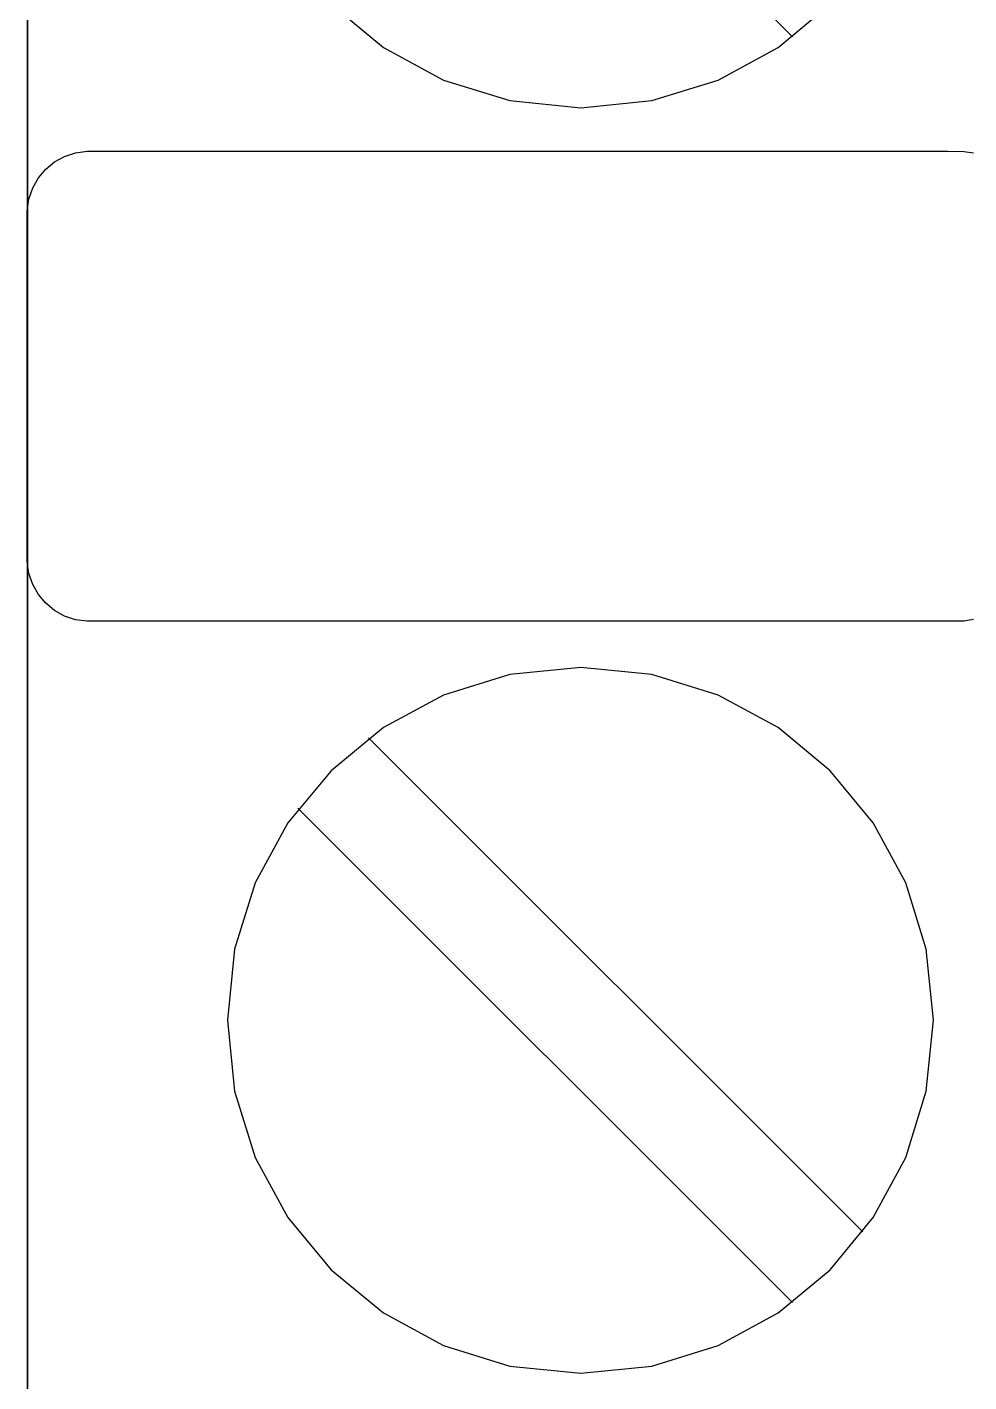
# Model space of a CAD drawing. Extents: x 1 to 47.7, y 0.2 to 35.
# Drawn here: x 36.708 to 37.154, y 5.963 to 6.606 of the extents above; entities that cross this region are included whole.
import ezdxf

# ---------------------------------------------------------------- set-up
doc = ezdxf.new("R2010")
doc.units = 0
doc.header["$MEASUREMENT"] = 0
for name, color, linetype in [('7_1__EMPTY_IO_BOARD_POSITI', 7, 'CONTINUOUS'), ('7_2___8__INDEPENDENT_INPUT', 7, 'CONTINUOUS'), ('7_3___8__OPTOISO_INDEPENDE', 7, 'CONTINUOUS'), ('7_4___24__OPTOISO_INDEPEND', 7, 'CONTINUOUS'), ('7_5___8__INDEPENDENT_INPUT', 7, 'CONTINUOUS'), ('7_6____8__INDEPENDENT_INPU', 7, 'CONTINUOUS'), ('7_7____8__OPTOISO_INDEPEND', 7, 'CONTINUOUS'), ('7_8____8__OPTOISO_INDEPEND', 7, 'CONTINUOUS')]:
    doc.layers.add(name, color=color, linetype=linetype)

msp = doc.modelspace()

# ---------------------------------------------------------------- linework, layer by layer
at = {"layer": '7_1__EMPTY_IO_BOARD_POSITI'}
msp.add_lwpolyline([(36.70801, 5.29328), (36.70801, 5.70092), (36.70801, 5.90114), (36.70801, 6.09734), (36.70801, 6.28828), (36.70801, 6.47274), (36.70801, 6.56216), (36.70801, 6.64949)], dxfattribs=at)
at = {"layer": '7_2___8__INDEPENDENT_INPUT'}
for points in [[(37.07038, 6.60087), (36.83611, 6.83514)], [(36.85179, 6.61632), (36.87658, 6.59588), (36.90503, 6.58044), (36.93644, 6.57069), (36.97015, 6.56729), (37.00383, 6.57069), (37.0352, 6.58044), (37.06358, 6.59588), (37.0883, 6.61632)], [(36.70795, 6.61119), (36.70795, 6.48537), (36.70795, 6.35555), (36.70795, 6.22217), (36.70795, 6.08567), (36.70795, 5.94649), (36.70795, 5.80509), (36.70795, 5.51739), (36.70795, 5.22613)], [(37.15623, 6.3246), (37.15159, 6.32389), (37.1441, 6.32381), (37.11187, 6.32381), (37.05778, 6.32381), (36.99011, 6.32381), (36.91712, 6.32381), (36.84709, 6.32381), (36.78828, 6.32381), (36.74895, 6.32381), (36.7362, 6.32382), (36.73064, 6.32453), (36.72545, 6.32625), (36.72074, 6.32888), (36.71661, 6.33233), (36.71315, 6.33648), (36.71046, 6.34124), (36.70866, 6.34649), (36.70782, 6.35214), (36.70778, 6.35713), (36.70778, 6.37129), (36.70778, 6.39361), (36.70778, 6.42082), (36.70778, 6.44967), (36.70778, 6.47688), (36.70778, 6.4992), (36.70778, 6.51336), (36.70782, 6.51834), (36.70866, 6.524), (36.71046, 6.52925), (36.71315, 6.534), (36.71661, 6.53815), (36.72074, 6.54159), (36.72545, 6.54423), (36.73064, 6.54595), (36.7362, 6.54665), (36.74895, 6.54666), (36.78828, 6.54666), (36.84709, 6.54666), (36.91712, 6.54666), (36.99011, 6.54666), (37.05778, 6.54666), (37.11187, 6.54666), (37.1441, 6.54666), (37.15161, 6.54659), (37.15627, 6.54586)], [(37.1038, 6.03429), (36.86953, 6.26856)], [(37.07038, 6.00087), (36.83611, 6.23514)]]:
    msp.add_lwpolyline(points, dxfattribs=at)
msp.add_lwpolyline([(36.97015, 5.96729), (37.00383, 5.97069), (37.0352, 5.98044), (37.06358, 5.99587), (37.0883, 6.01631), (37.1087, 6.04109), (37.1241, 6.06953), (37.13383, 6.10096), (37.13722, 6.13471), (37.13383, 6.16841), (37.1241, 6.1998), (37.1087, 6.22822), (37.0883, 6.25297), (37.06358, 6.2734), (37.0352, 6.28883), (37.00383, 6.29858), (36.97015, 6.30198), (36.93644, 6.29858), (36.90503, 6.28883), (36.87658, 6.2734), (36.85179, 6.25297), (36.83133, 6.22822), (36.81587, 6.1998), (36.8061, 6.16841), (36.80269, 6.13471), (36.8061, 6.10096), (36.81587, 6.06953), (36.83133, 6.04109), (36.85179, 6.01631), (36.87658, 5.99587), (36.90503, 5.98044), (36.93644, 5.97069)], close=True, dxfattribs=at)
at = {"layer": '7_3___8__OPTOISO_INDEPENDE'}
for points in [[(37.07038, 6.60087), (36.83611, 6.83514)], [(36.85179, 6.61632), (36.87658, 6.59588), (36.90503, 6.58044), (36.93644, 6.57069), (36.97015, 6.56729), (37.00383, 6.57069), (37.0352, 6.58044), (37.06358, 6.59588), (37.0883, 6.61632)], [(36.70795, 6.61119), (36.70795, 6.48537), (36.70795, 6.35555), (36.70795, 6.22217), (36.70795, 6.08567), (36.70795, 5.94649), (36.70795, 5.80509), (36.70795, 5.51739), (36.70795, 5.22613)], [(37.15623, 6.3246), (37.15159, 6.32389), (37.1441, 6.32381), (37.11187, 6.32381), (37.05778, 6.32381), (36.99011, 6.32381), (36.91712, 6.32381), (36.84709, 6.32381), (36.78828, 6.32381), (36.74895, 6.32381), (36.7362, 6.32382), (36.73064, 6.32453), (36.72545, 6.32625), (36.72074, 6.32888), (36.71661, 6.33233), (36.71315, 6.33648), (36.71046, 6.34124), (36.70866, 6.34649), (36.70782, 6.35214), (36.70778, 6.35713), (36.70778, 6.37129), (36.70778, 6.39361), (36.70778, 6.42082), (36.70778, 6.44967), (36.70778, 6.47688), (36.70778, 6.4992), (36.70778, 6.51336), (36.70782, 6.51834), (36.70866, 6.524), (36.71046, 6.52925), (36.71315, 6.534), (36.71661, 6.53815), (36.72074, 6.54159), (36.72545, 6.54423), (36.73064, 6.54595), (36.7362, 6.54665), (36.74895, 6.54666), (36.78828, 6.54666), (36.84709, 6.54666), (36.91712, 6.54666), (36.99011, 6.54666), (37.05778, 6.54666), (37.11187, 6.54666), (37.1441, 6.54666), (37.15161, 6.54659), (37.15627, 6.54586)], [(37.1038, 6.03429), (36.86953, 6.26856)], [(37.07038, 6.00087), (36.83611, 6.23514)]]:
    msp.add_lwpolyline(points, dxfattribs=at)
msp.add_lwpolyline([(36.97015, 5.96729), (37.00383, 5.97069), (37.0352, 5.98044), (37.06358, 5.99587), (37.0883, 6.01631), (37.1087, 6.04109), (37.1241, 6.06953), (37.13383, 6.10096), (37.13722, 6.13471), (37.13383, 6.16841), (37.1241, 6.1998), (37.1087, 6.22822), (37.0883, 6.25297), (37.06358, 6.2734), (37.0352, 6.28883), (37.00383, 6.29858), (36.97015, 6.30198), (36.93644, 6.29858), (36.90503, 6.28883), (36.87658, 6.2734), (36.85179, 6.25297), (36.83133, 6.22822), (36.81587, 6.1998), (36.8061, 6.16841), (36.80269, 6.13471), (36.8061, 6.10096), (36.81587, 6.06953), (36.83133, 6.04109), (36.85179, 6.01631), (36.87658, 5.99587), (36.90503, 5.98044), (36.93644, 5.97069)], close=True, dxfattribs=at)
at = {"layer": '7_4___24__OPTOISO_INDEPEND'}
for points in [[(37.07038, 6.60087), (36.83611, 6.83514)], [(36.85179, 6.61632), (36.87658, 6.59588), (36.90503, 6.58044), (36.93644, 6.57069), (36.97015, 6.56729), (37.00383, 6.57069), (37.0352, 6.58044), (37.06358, 6.59588), (37.0883, 6.61632)], [(36.70795, 6.61119), (36.70795, 6.48537), (36.70795, 6.35555), (36.70795, 6.22217), (36.70795, 6.08567), (36.70795, 5.94649), (36.70795, 5.80509), (36.70795, 5.51739), (36.70795, 5.22613)], [(37.15623, 6.3246), (37.15159, 6.32389), (37.1441, 6.32381), (37.11187, 6.32381), (37.05778, 6.32381), (36.99011, 6.32381), (36.91712, 6.32381), (36.84709, 6.32381), (36.78828, 6.32381), (36.74895, 6.32381), (36.7362, 6.32382), (36.73064, 6.32453), (36.72545, 6.32625), (36.72074, 6.32888), (36.71661, 6.33233), (36.71315, 6.33648), (36.71046, 6.34124), (36.70866, 6.34649), (36.70782, 6.35214), (36.70778, 6.35713), (36.70778, 6.37129), (36.70778, 6.39361), (36.70778, 6.42082), (36.70778, 6.44967), (36.70778, 6.47688), (36.70778, 6.4992), (36.70778, 6.51336), (36.70782, 6.51834), (36.70866, 6.524), (36.71046, 6.52925), (36.71315, 6.534), (36.71661, 6.53815), (36.72074, 6.54159), (36.72545, 6.54423), (36.73064, 6.54595), (36.7362, 6.54665), (36.74895, 6.54666), (36.78828, 6.54666), (36.84709, 6.54666), (36.91712, 6.54666), (36.99011, 6.54666), (37.05778, 6.54666), (37.11187, 6.54666), (37.1441, 6.54666), (37.15161, 6.54659), (37.15627, 6.54586)], [(37.1038, 6.03429), (36.86953, 6.26856)], [(37.07038, 6.00087), (36.83611, 6.23514)]]:
    msp.add_lwpolyline(points, dxfattribs=at)
msp.add_lwpolyline([(36.97015, 5.96729), (37.00383, 5.97069), (37.0352, 5.98044), (37.06358, 5.99587), (37.0883, 6.01631), (37.1087, 6.04109), (37.1241, 6.06953), (37.13383, 6.10096), (37.13722, 6.13471), (37.13383, 6.16841), (37.1241, 6.1998), (37.1087, 6.22822), (37.0883, 6.25297), (37.06358, 6.2734), (37.0352, 6.28883), (37.00383, 6.29858), (36.97015, 6.30198), (36.93644, 6.29858), (36.90503, 6.28883), (36.87658, 6.2734), (36.85179, 6.25297), (36.83133, 6.22822), (36.81587, 6.1998), (36.8061, 6.16841), (36.80269, 6.13471), (36.8061, 6.10096), (36.81587, 6.06953), (36.83133, 6.04109), (36.85179, 6.01631), (36.87658, 5.99587), (36.90503, 5.98044), (36.93644, 5.97069)], close=True, dxfattribs=at)
at = {"layer": '7_5___8__INDEPENDENT_INPUT'}
for points in [[(37.07038, 6.60087), (36.83611, 6.83514)], [(36.85179, 6.61632), (36.87658, 6.59588), (36.90503, 6.58044), (36.93644, 6.57069), (36.97015, 6.56729), (37.00383, 6.57069), (37.0352, 6.58044), (37.06358, 6.59588), (37.0883, 6.61632)], [(36.70795, 6.61119), (36.70795, 6.48537), (36.70795, 6.35555), (36.70795, 6.22217), (36.70795, 6.08567), (36.70795, 5.94649), (36.70795, 5.80509), (36.70795, 5.51739), (36.70795, 5.22613)], [(37.15623, 6.3246), (37.15159, 6.32389), (37.1441, 6.32381), (37.11187, 6.32381), (37.05778, 6.32381), (36.99011, 6.32381), (36.91712, 6.32381), (36.84709, 6.32381), (36.78828, 6.32381), (36.74895, 6.32381), (36.7362, 6.32382), (36.73064, 6.32453), (36.72545, 6.32625), (36.72074, 6.32888), (36.71661, 6.33233), (36.71315, 6.33648), (36.71046, 6.34124), (36.70866, 6.34649), (36.70782, 6.35214), (36.70778, 6.35713), (36.70778, 6.37129), (36.70778, 6.39361), (36.70778, 6.42082), (36.70778, 6.44967), (36.70778, 6.47688), (36.70778, 6.4992), (36.70778, 6.51336), (36.70782, 6.51834), (36.70866, 6.524), (36.71046, 6.52925), (36.71315, 6.534), (36.71661, 6.53815), (36.72074, 6.54159), (36.72545, 6.54423), (36.73064, 6.54595), (36.7362, 6.54665), (36.74895, 6.54666), (36.78828, 6.54666), (36.84709, 6.54666), (36.91712, 6.54666), (36.99011, 6.54666), (37.05778, 6.54666), (37.11187, 6.54666), (37.1441, 6.54666), (37.15161, 6.54659), (37.15627, 6.54586)], [(37.1038, 6.03429), (36.86953, 6.26856)], [(37.07038, 6.00087), (36.83611, 6.23514)]]:
    msp.add_lwpolyline(points, dxfattribs=at)
msp.add_lwpolyline([(36.97015, 5.96729), (37.00383, 5.97069), (37.0352, 5.98044), (37.06358, 5.99587), (37.0883, 6.01631), (37.1087, 6.04109), (37.1241, 6.06953), (37.13383, 6.10096), (37.13722, 6.13471), (37.13383, 6.16841), (37.1241, 6.1998), (37.1087, 6.22822), (37.0883, 6.25297), (37.06358, 6.2734), (37.0352, 6.28883), (37.00383, 6.29858), (36.97015, 6.30198), (36.93644, 6.29858), (36.90503, 6.28883), (36.87658, 6.2734), (36.85179, 6.25297), (36.83133, 6.22822), (36.81587, 6.1998), (36.8061, 6.16841), (36.80269, 6.13471), (36.8061, 6.10096), (36.81587, 6.06953), (36.83133, 6.04109), (36.85179, 6.01631), (36.87658, 5.99587), (36.90503, 5.98044), (36.93644, 5.97069)], close=True, dxfattribs=at)
at = {"layer": '7_6____8__INDEPENDENT_INPU'}
for points in [[(37.07038, 6.60087), (36.83611, 6.83514)], [(36.85179, 6.61632), (36.87658, 6.59588), (36.90503, 6.58044), (36.93644, 6.57069), (36.97015, 6.56729), (37.00383, 6.57069), (37.0352, 6.58044), (37.06358, 6.59588), (37.0883, 6.61632)], [(36.70795, 6.61119), (36.70795, 6.48537), (36.70795, 6.35555), (36.70795, 6.22217), (36.70795, 6.08567), (36.70795, 5.94649), (36.70795, 5.80509), (36.70795, 5.51739), (36.70795, 5.22613)], [(37.15623, 6.3246), (37.15159, 6.32389), (37.1441, 6.32381), (37.11187, 6.32381), (37.05778, 6.32381), (36.99011, 6.32381), (36.91712, 6.32381), (36.84709, 6.32381), (36.78828, 6.32381), (36.74895, 6.32381), (36.7362, 6.32382), (36.73064, 6.32453), (36.72545, 6.32625), (36.72074, 6.32888), (36.71661, 6.33233), (36.71315, 6.33648), (36.71046, 6.34124), (36.70866, 6.34649), (36.70782, 6.35214), (36.70778, 6.35713), (36.70778, 6.37129), (36.70778, 6.39361), (36.70778, 6.42082), (36.70778, 6.44967), (36.70778, 6.47688), (36.70778, 6.4992), (36.70778, 6.51336), (36.70782, 6.51834), (36.70866, 6.524), (36.71046, 6.52925), (36.71315, 6.534), (36.71661, 6.53815), (36.72074, 6.54159), (36.72545, 6.54423), (36.73064, 6.54595), (36.7362, 6.54665), (36.74895, 6.54666), (36.78828, 6.54666), (36.84709, 6.54666), (36.91712, 6.54666), (36.99011, 6.54666), (37.05778, 6.54666), (37.11187, 6.54666), (37.1441, 6.54666), (37.15161, 6.54659), (37.15627, 6.54586)], [(37.1038, 6.03429), (36.86953, 6.26856)], [(37.07038, 6.00087), (36.83611, 6.23514)]]:
    msp.add_lwpolyline(points, dxfattribs=at)
msp.add_lwpolyline([(36.97015, 5.96729), (37.00383, 5.97069), (37.0352, 5.98044), (37.06358, 5.99587), (37.0883, 6.01631), (37.1087, 6.04109), (37.1241, 6.06953), (37.13383, 6.10096), (37.13722, 6.13471), (37.13383, 6.16841), (37.1241, 6.1998), (37.1087, 6.22822), (37.0883, 6.25297), (37.06358, 6.2734), (37.0352, 6.28883), (37.00383, 6.29858), (36.97015, 6.30198), (36.93644, 6.29858), (36.90503, 6.28883), (36.87658, 6.2734), (36.85179, 6.25297), (36.83133, 6.22822), (36.81587, 6.1998), (36.8061, 6.16841), (36.80269, 6.13471), (36.8061, 6.10096), (36.81587, 6.06953), (36.83133, 6.04109), (36.85179, 6.01631), (36.87658, 5.99587), (36.90503, 5.98044), (36.93644, 5.97069)], close=True, dxfattribs=at)
at = {"layer": '7_7____8__OPTOISO_INDEPEND'}
for points in [[(37.07038, 6.60087), (36.83611, 6.83514)], [(36.85179, 6.61632), (36.87658, 6.59588), (36.90503, 6.58044), (36.93644, 6.57069), (36.97015, 6.56729), (37.00383, 6.57069), (37.0352, 6.58044), (37.06358, 6.59588), (37.0883, 6.61632)], [(36.70795, 6.61119), (36.70795, 6.48537), (36.70795, 6.35555), (36.70795, 6.22217), (36.70795, 6.08567), (36.70795, 5.94649), (36.70795, 5.80509), (36.70795, 5.51739), (36.70795, 5.22613)], [(37.15623, 6.3246), (37.15159, 6.32389), (37.1441, 6.32381), (37.11187, 6.32381), (37.05778, 6.32381), (36.99011, 6.32381), (36.91712, 6.32381), (36.84709, 6.32381), (36.78828, 6.32381), (36.74895, 6.32381), (36.7362, 6.32382), (36.73064, 6.32453), (36.72545, 6.32625), (36.72074, 6.32888), (36.71661, 6.33233), (36.71315, 6.33648), (36.71046, 6.34124), (36.70866, 6.34649), (36.70782, 6.35214), (36.70778, 6.35713), (36.70778, 6.37129), (36.70778, 6.39361), (36.70778, 6.42082), (36.70778, 6.44967), (36.70778, 6.47688), (36.70778, 6.4992), (36.70778, 6.51336), (36.70782, 6.51834), (36.70866, 6.524), (36.71046, 6.52925), (36.71315, 6.534), (36.71661, 6.53815), (36.72074, 6.54159), (36.72545, 6.54423), (36.73064, 6.54595), (36.7362, 6.54665), (36.74895, 6.54666), (36.78828, 6.54666), (36.84709, 6.54666), (36.91712, 6.54666), (36.99011, 6.54666), (37.05778, 6.54666), (37.11187, 6.54666), (37.1441, 6.54666), (37.15161, 6.54659), (37.15627, 6.54586)], [(37.1038, 6.03429), (36.86953, 6.26856)], [(37.07038, 6.00087), (36.83611, 6.23514)]]:
    msp.add_lwpolyline(points, dxfattribs=at)
msp.add_lwpolyline([(36.97015, 5.96729), (37.00383, 5.97069), (37.0352, 5.98044), (37.06358, 5.99587), (37.0883, 6.01631), (37.1087, 6.04109), (37.1241, 6.06953), (37.13383, 6.10096), (37.13722, 6.13471), (37.13383, 6.16841), (37.1241, 6.1998), (37.1087, 6.22822), (37.0883, 6.25297), (37.06358, 6.2734), (37.0352, 6.28883), (37.00383, 6.29858), (36.97015, 6.30198), (36.93644, 6.29858), (36.90503, 6.28883), (36.87658, 6.2734), (36.85179, 6.25297), (36.83133, 6.22822), (36.81587, 6.1998), (36.8061, 6.16841), (36.80269, 6.13471), (36.8061, 6.10096), (36.81587, 6.06953), (36.83133, 6.04109), (36.85179, 6.01631), (36.87658, 5.99587), (36.90503, 5.98044), (36.93644, 5.97069)], close=True, dxfattribs=at)
at = {"layer": '7_8____8__OPTOISO_INDEPEND'}
for points in [[(37.07038, 6.60087), (36.83611, 6.83514)], [(36.85179, 6.61632), (36.87658, 6.59588), (36.90503, 6.58044), (36.93644, 6.57069), (36.97015, 6.56729), (37.00383, 6.57069), (37.0352, 6.58044), (37.06358, 6.59588), (37.0883, 6.61632)], [(36.70795, 6.61119), (36.70795, 6.48537), (36.70795, 6.35555), (36.70795, 6.22217), (36.70795, 6.08567), (36.70795, 5.94649), (36.70795, 5.80509), (36.70795, 5.51739), (36.70795, 5.22613)], [(37.15623, 6.3246), (37.15159, 6.32389), (37.1441, 6.32381), (37.11187, 6.32381), (37.05778, 6.32381), (36.99011, 6.32381), (36.91712, 6.32381), (36.84709, 6.32381), (36.78828, 6.32381), (36.74895, 6.32381), (36.7362, 6.32382), (36.73064, 6.32453), (36.72545, 6.32625), (36.72074, 6.32888), (36.71661, 6.33233), (36.71315, 6.33648), (36.71046, 6.34124), (36.70866, 6.34649), (36.70782, 6.35214), (36.70778, 6.35713), (36.70778, 6.37129), (36.70778, 6.39361), (36.70778, 6.42082), (36.70778, 6.44967), (36.70778, 6.47688), (36.70778, 6.4992), (36.70778, 6.51336), (36.70782, 6.51834), (36.70866, 6.524), (36.71046, 6.52925), (36.71315, 6.534), (36.71661, 6.53815), (36.72074, 6.54159), (36.72545, 6.54423), (36.73064, 6.54595), (36.7362, 6.54665), (36.74895, 6.54666), (36.78828, 6.54666), (36.84709, 6.54666), (36.91712, 6.54666), (36.99011, 6.54666), (37.05778, 6.54666), (37.11187, 6.54666), (37.1441, 6.54666), (37.15161, 6.54659), (37.15627, 6.54586)], [(37.1038, 6.03429), (36.86953, 6.26856)], [(37.07038, 6.00087), (36.83611, 6.23514)]]:
    msp.add_lwpolyline(points, dxfattribs=at)
msp.add_lwpolyline([(36.97015, 5.96729), (37.00383, 5.97069), (37.0352, 5.98044), (37.06358, 5.99587), (37.0883, 6.01631), (37.1087, 6.04109), (37.1241, 6.06953), (37.13383, 6.10096), (37.13722, 6.13471), (37.13383, 6.16841), (37.1241, 6.1998), (37.1087, 6.22822), (37.0883, 6.25297), (37.06358, 6.2734), (37.0352, 6.28883), (37.00383, 6.29858), (36.97015, 6.30198), (36.93644, 6.29858), (36.90503, 6.28883), (36.87658, 6.2734), (36.85179, 6.25297), (36.83133, 6.22822), (36.81587, 6.1998), (36.8061, 6.16841), (36.80269, 6.13471), (36.8061, 6.10096), (36.81587, 6.06953), (36.83133, 6.04109), (36.85179, 6.01631), (36.87658, 5.99587), (36.90503, 5.98044), (36.93644, 5.97069)], close=True, dxfattribs=at)

doc.saveas('drawing.dxf')
